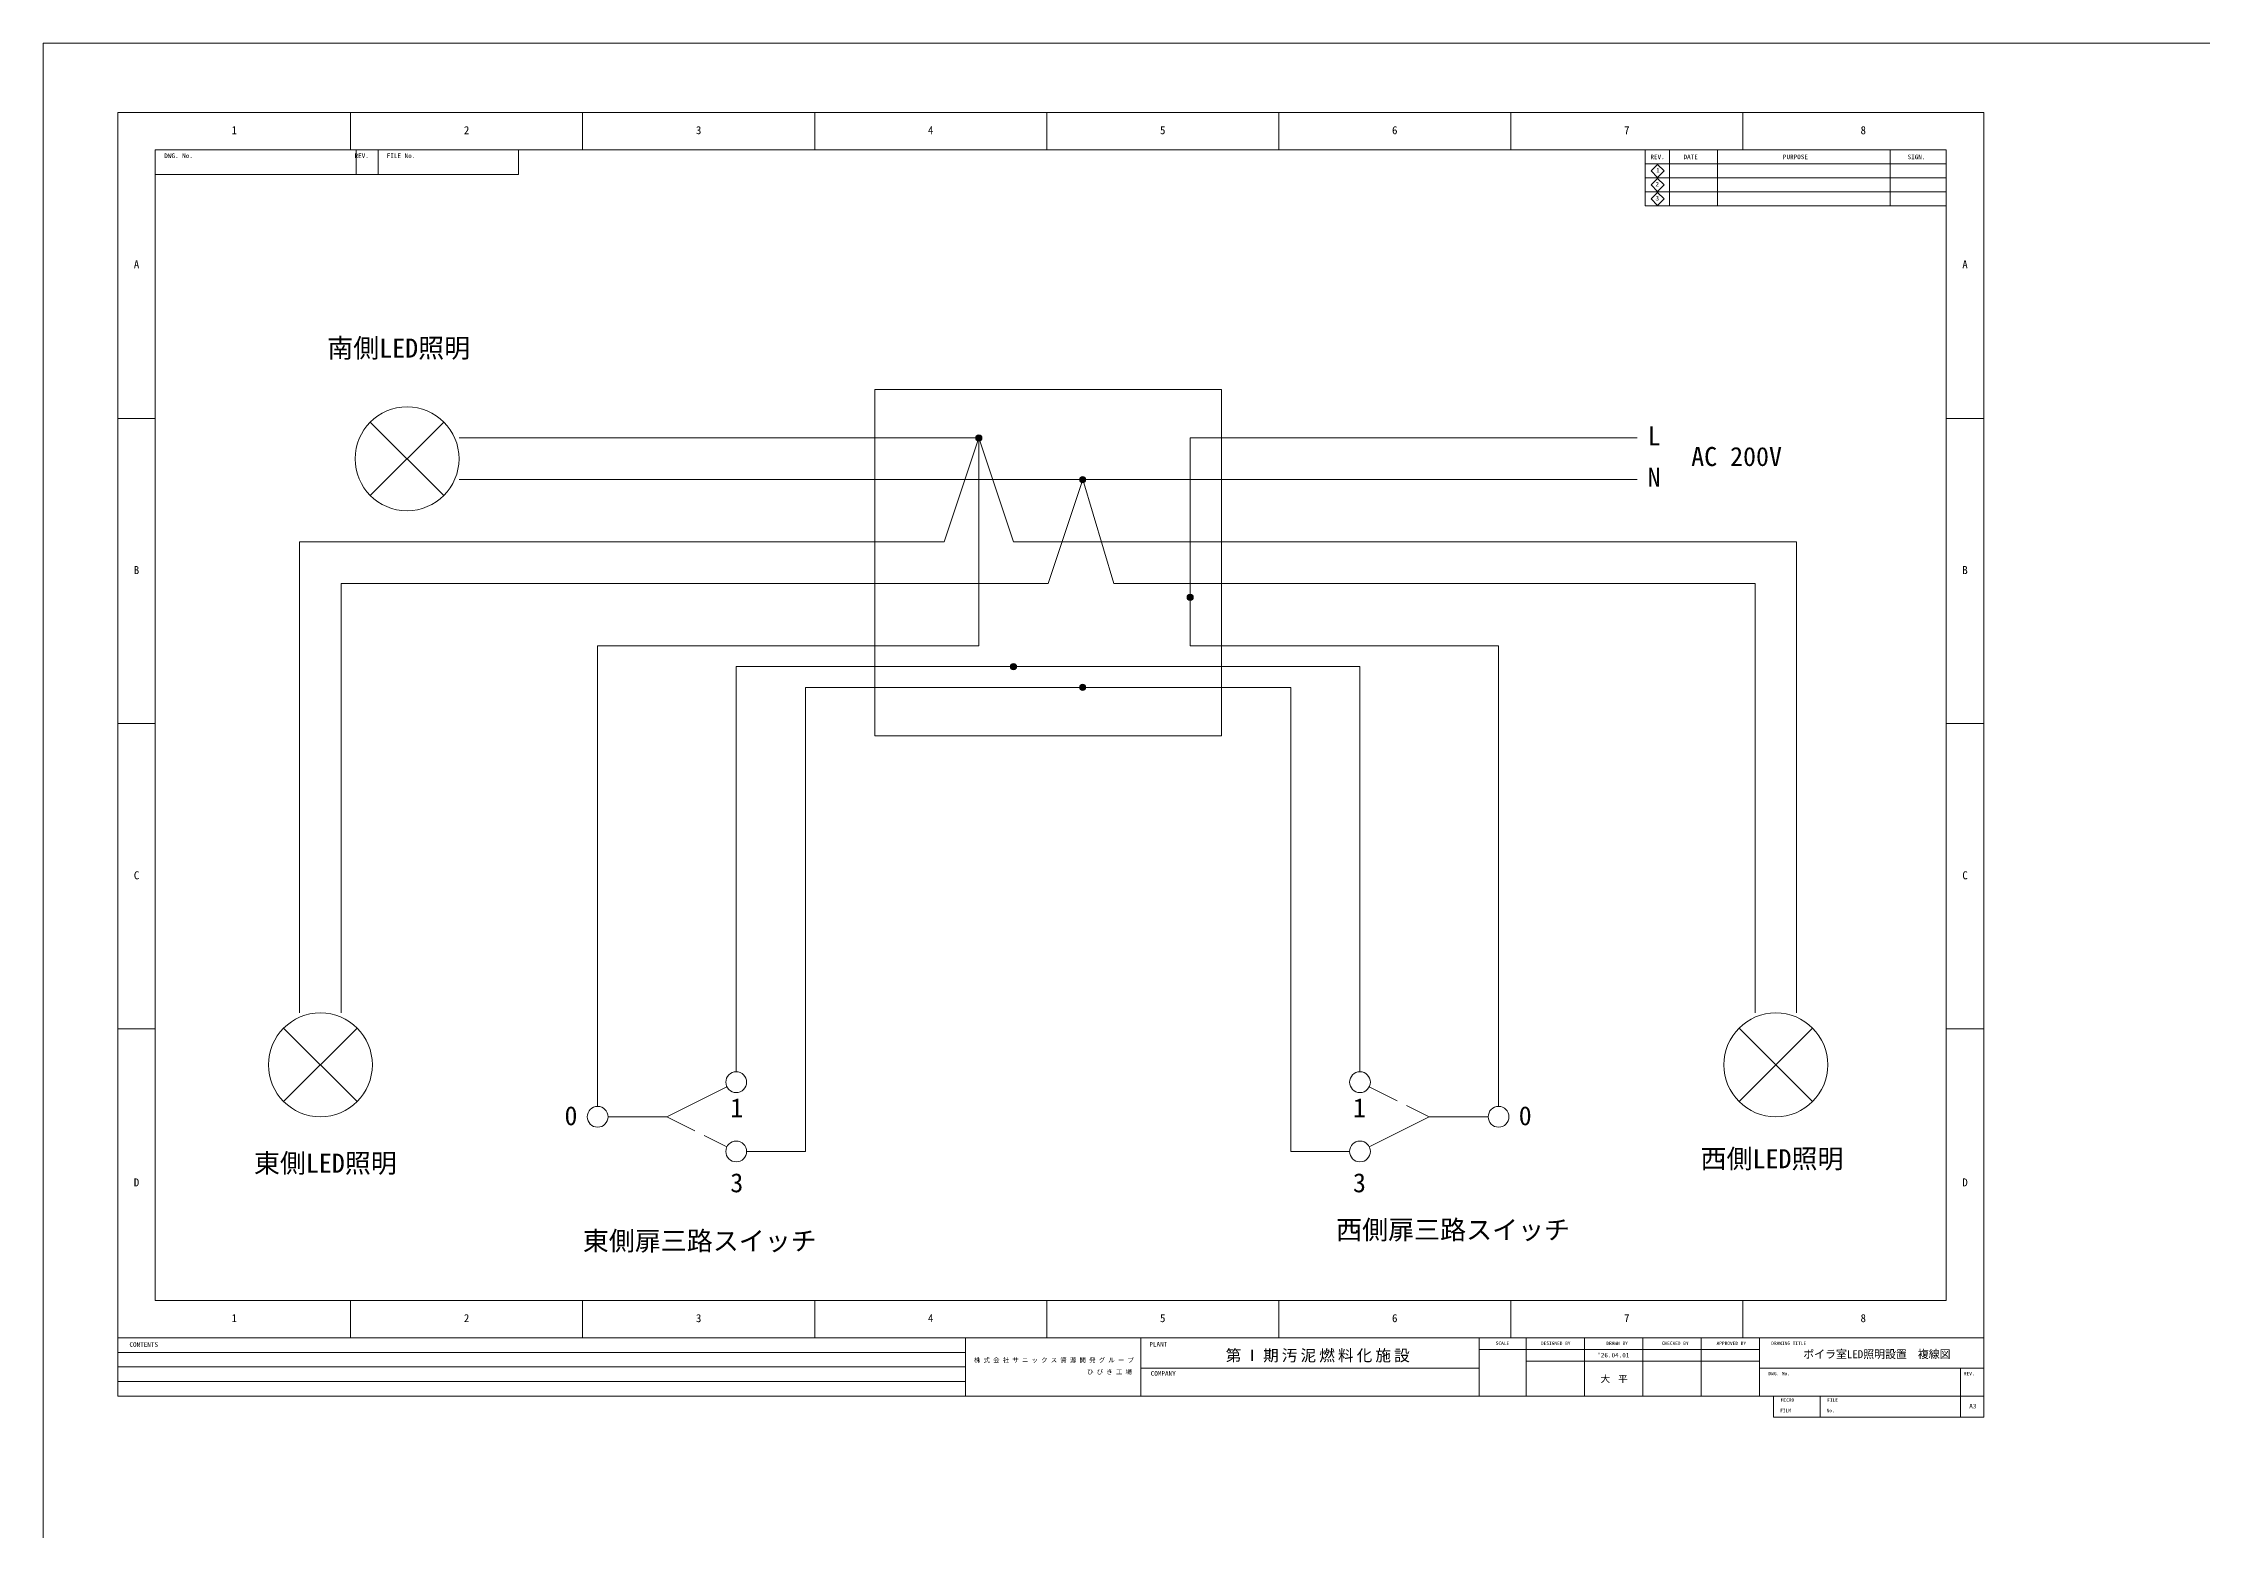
# Model space of a CAD drawing. Units: millimetres at full size, sheet at 1:10. Extents: x -2077 to 2078, y -1411 to 1452.
# Drawn here: x -2077 to 1, y 21 to 1452 of the extents above; entities that cross this region are included whole.
import ezdxf
from ezdxf.enums import TextEntityAlignment as Align

# ---------------------------------------------------------------- set-up
doc = ezdxf.new("R2010")
doc.units = ezdxf.units.MM
doc.header["$LTSCALE"] = 10
doc.header["$PDMODE"] = 32
doc.header["$PDSIZE"] = 5
doc.linetypes.add('DASHED2', pattern=[3, 2, -1])
doc.linetypes.add('DASHED3', pattern=[4, 3, -1])
for name, color, linetype, lineweight in [('3-0', 3, 'Continuous', 9), ('3-1', 3, 'Continuous', 9), ('3-2', 7, 'Continuous', 18), ('F-0', 7, 'Continuous', 18)]:
    doc.layers.add(name, color=color, linetype=linetype, lineweight=lineweight)
doc.layers.add('3-3', color=4, linetype='Continuous')
doc.styles.add('HG正楷書体-PRO', font='')
doc.styles.add('ＭＳ ゴシック', font='')
doc.styles.get('HG正楷書体-PRO').set_extended_font_data('HG正楷書体-PRO')
doc.styles.get('ＭＳ ゴシック').set_extended_font_data('MS Gothic')

msp = doc.modelspace()

# ---------------------------------------------------------------- hatches: boundary and pattern name
at = {"layer": '3-0'}
msp.add_hatch(color=1, dxfattribs=at).paths.add_polyline_path([(-1140.35, 852.44, 1), (-1146.35, 852.44, 1)])
at = {"layer": '3-1'}
for color, points in [(30, [(-1173.68, 1072.44, 1), (-1179.68, 1072.44, 1)]), (256, [(-1073.68, 1032.44, 1), (-1079.68, 1032.44, 1)]), (30, [(-970.35, 919.11, 1), (-976.35, 919.11, 1)]), (150, [(-1073.68, 832.44, 1), (-1079.68, 832.44, 1)])]:
    msp.add_hatch(color=color, dxfattribs=at).paths.add_polyline_path(points)

# ---------------------------------------------------------------- linework, layer by layer
at = {"layer": '3-0', "color": 30, "lineweight": 18}
msp.add_line((-973.35, 1072.44), (-973.35, 872.44), dxfattribs=at)
at = {"layer": '3-0'}
for p, q in [((-1276.68, 785.77), (-1276.68, 1052.44)), ((-1476.68, 419.11), (-1418.96, 447.97)), ((-801.07, 390.24), (-743.35, 419.11))]:
    msp.add_line(p, q, dxfattribs=at)
at = {"layer": '3-0', "color": 1, "lineweight": 18}
for p, q in [((-1410.02, 852.44), (-1410.02, 462.44)), ((-1410.02, 852.44), (-810.02, 852.44)), ((-810.02, 852.44), (-810.02, 462.44))]:
    msp.add_line(p, q, dxfattribs=at)
at = {"layer": '3-0', "linetype": 'DASHED3'}
for p, q in [((-801.07, 447.97), (-743.35, 419.11)), ((-1476.68, 419.11), (-1418.96, 390.24))]:
    msp.add_line(p, q, dxfattribs=at)
at = {"layer": '3-0'}
msp.add_lwpolyline([(-1276.68, 785.77), (-943.35, 785.77), (-943.35, 1119.11), (-1276.68, 1119.11), (-1276.68, 1052.44)], dxfattribs=at)
for centre in [(-1726.68, 1052.44), (-1810.02, 469.11), (-410.02, 469.11)]:
    msp.add_circle(centre, 50, dxfattribs=at)
at = {"layer": '3-0', "color": 1, "lineweight": 18}
msp.add_circle((-1143.35, 852.44), 3, dxfattribs=at)
at = {"layer": '3-1'}
for p, q in [((-1762.04, 1017.08), (-1691.33, 1087.79)), ((-1762.04, 1087.79), (-1691.33, 1017.08)), ((-543.35, 1032.44), (-1676.68, 1032.44)), ((-1790.02, 932.44), (-1790.02, 519.11)), ((-1790.02, 932.44), (-1110.02, 932.44)), ((-430.02, 932.44), (-1046.68, 932.44)), ((-430.02, 932.44), (-430.02, 519.11)), ((-1774.66, 433.75), (-1845.37, 504.46)), ((-1845.37, 433.75), (-1774.66, 504.46)), ((-374.66, 433.75), (-445.37, 504.46)), ((-445.37, 433.75), (-374.66, 504.46)), ((-1533.35, 419.11), (-1476.68, 419.11)), ((-743.35, 419.11), (-686.68, 419.11))]:
    msp.add_line(p, q, dxfattribs=at)
at = {"layer": '3-1', "color": 30, "lineweight": 18}
for p, q in [((-1676.68, 1072.44), (-1176.68, 1072.44)), ((-1210.02, 972.44), (-1176.68, 1072.44)), ((-1176.68, 1072.44), (-1143.35, 972.44)), ((-1176.68, 1072.44), (-1176.68, 872.44)), ((-543.35, 1072.44), (-973.35, 1072.44)), ((-1830.02, 972.44), (-1830.02, 519.11)), ((-1830.02, 972.44), (-1210.02, 972.44)), ((-390.02, 972.44), (-1143.35, 972.44)), ((-390.02, 972.44), (-390.02, 519.11)), ((-1543.35, 429.11), (-1543.35, 872.44)), ((-1176.68, 872.44), (-1543.35, 872.44)), ((-973.35, 872.44), (-676.68, 872.44)), ((-676.68, 429.11), (-676.68, 872.44))]:
    msp.add_line(p, q, dxfattribs=at)
at = {"layer": '3-1', "color": 150, "lineweight": 18}
for p, q in [((-1343.35, 832.44), (-1343.35, 385.77)), ((-1343.35, 832.44), (-876.68, 832.44)), ((-876.68, 832.44), (-876.68, 385.77)), ((-1400.02, 385.77), (-1343.35, 385.77)), ((-876.68, 385.77), (-820.02, 385.77))]:
    msp.add_line(p, q, dxfattribs=at)
at = {"layer": '3-1'}
msp.add_lwpolyline([(-1110.02, 932.44), (-1076.68, 1032.44), (-1046.68, 932.44)], dxfattribs=at)
at = {"layer": '3-1', "color": 30, "lineweight": 18}
for centre in [(-1176.68, 1072.44), (-973.35, 919.11), (-973.35, 919.11)]:
    msp.add_circle(centre, 3, dxfattribs=at)
at = {"layer": '3-1'}
for centre, radius in [((-1076.68, 1032.44), 3), ((-1410.02, 452.44), 10), ((-810.02, 452.44), 10), ((-1543.35, 419.11), 10), ((-676.68, 419.11), 10), ((-1410.02, 385.77), 10), ((-810.02, 385.77), 10)]:
    msp.add_circle(centre, radius, dxfattribs=at)
at = {"layer": '3-1', "color": 150, "lineweight": 18}
msp.add_circle((-1076.68, 832.44), 3, dxfattribs=at)
at = {"layer": '3-1', "color": 30}
for p in [(-1176.68, 1072.44), (-973.35, 919.11)]:
    msp.add_point(p, dxfattribs=at)
at = {"layer": '3-1'}
msp.add_point((-1076.68, 1032.44), dxfattribs=at)
at = {"layer": '3-1', "color": 1}
msp.add_point((-1143.35, 852.44), dxfattribs=at)
at = {"layer": '3-1', "color": 150}
msp.add_point((-1076.68, 832.44), dxfattribs=at)
at = {"layer": '3-2'}
for p, q in [((-210.02, 1385.77), (-2004.89, 1385.77)), ((-210.02, 150.25), (-210.02, 1385.77)), ((-1775.7, 1349.77), (-1775.7, 1326.19)), ((-1754.36, 1349.77), (-1754.36, 1326.19)), ((-1619.57, 1349.77), (-1619.57, 1326.19)), ((-1619.57, 1326.19), (-1968.89, 1326.19)), ((-2004.89, 206.41), (-210.02, 206.41)), ((-1189.45, 206.41), (-1189.45, 150.25)), ((-1020.97, 206.41), (-1020.97, 150.25)), ((-695.24, 206.41), (-695.24, 150.25)), ((-650.31, 206.41), (-650.31, 150.25)), ((-425.67, 206.41), (-425.67, 150.25))]:
    msp.add_line(p, q, dxfattribs=at)
at = {"layer": '3-2', "color": 3, "lineweight": 9}
for p, q in [((-1780.97, 1385.77), (-1780.97, 1349.77)), ((-1557.77, 1385.77), (-1557.77, 1349.77)), ((-1334.57, 1385.77), (-1334.57, 1349.77)), ((-1111.37, 1385.77), (-1111.37, 1349.77)), ((-888.17, 1385.77), (-888.17, 1349.77)), ((-664.97, 1385.77), (-664.97, 1349.77)), ((-441.77, 1385.77), (-441.77, 1349.77)), ((-1968.89, 1349.77), (-1968.89, 242.41)), ((-246.02, 1349.77), (-1968.89, 1349.77)), ((-1968.89, 1091.29), (-2004.89, 1091.29)), ((-210.02, 1091.29), (-246.02, 1091.29)), ((-1968.89, 797.53), (-2004.89, 797.53)), ((-210.02, 797.53), (-246.02, 797.53)), ((-1968.89, 503.77), (-2004.89, 503.77)), ((-210.02, 503.77), (-246.02, 503.77)), ((-1780.97, 242.41), (-1780.97, 206.41)), ((-1557.77, 242.41), (-1557.77, 206.41)), ((-1334.57, 242.41), (-1334.57, 206.41)), ((-1111.37, 242.41), (-1111.37, 206.41)), ((-888.17, 242.41), (-888.17, 206.41)), ((-664.97, 242.41), (-664.97, 206.41)), ((-441.77, 242.41), (-441.77, 206.41))]:
    msp.add_line(p, q, dxfattribs=at)
at = {"layer": '3-2', "color": 5}
for p, q in [((-535.8, 1295.86), (-535.8, 1349.77)), ((-246.02, 1336.29), (-535.8, 1336.29)), ((-523.72, 1335.78), (-530.07, 1329.43)), ((-517.36, 1329.43), (-523.72, 1335.78)), ((-512.21, 1295.86), (-512.21, 1349.77)), ((-466.16, 1295.86), (-466.16, 1349.77)), ((-299.93, 1295.86), (-299.93, 1349.77)), ((-246.02, 1322.82), (-535.8, 1322.82)), ((-246.02, 1309.34), (-535.8, 1309.34)), ((-530.07, 1329.43), (-523.72, 1323.07)), ((-523.72, 1322.3), (-530.07, 1315.95)), ((-530.07, 1315.95), (-523.72, 1309.59)), ((-523.72, 1308.82), (-530.07, 1302.47)), ((-523.72, 1323.07), (-517.36, 1329.43)), ((-517.36, 1315.95), (-523.72, 1322.3)), ((-523.72, 1309.59), (-517.36, 1315.95)), ((-517.36, 1302.47), (-523.72, 1308.82)), ((-246.02, 1295.86), (-535.8, 1295.86)), ((-530.07, 1302.47), (-523.72, 1296.12)), ((-523.72, 1296.12), (-517.36, 1302.47)), ((-2004.89, 192.37), (-1189.45, 192.37)), ((-695.24, 195.18), (-425.67, 195.18)), ((-594.15, 206.41), (-594.15, 150.25)), ((-537.99, 206.41), (-537.99, 150.25)), ((-481.83, 206.41), (-481.83, 150.25)), ((-2004.89, 178.33), (-1189.45, 178.33)), ((-1020.97, 177.21), (-695.24, 177.21)), ((-650.31, 183.95), (-425.67, 183.95)), ((-425.67, 177.21), (-210.02, 177.21)), ((-232.48, 150.25), (-232.48, 177.21)), ((-2004.89, 164.29), (-1189.45, 164.29)), ((-412.19, 130.03), (-412.19, 150.25)), ((-367.26, 130.03), (-367.26, 150.25)), ((-232.48, 130.03), (-232.48, 150.25)), ((-210.02, 130.03), (-210.02, 150.25)), ((-210.02, 130.03), (-412.19, 130.03))]:
    msp.add_line(p, q, dxfattribs=at)
at = {"layer": '3-2', "color": 134, "linetype": 'DASHED2', "lineweight": 9}
for p, q in [((-1189.45, 192.37), (-2004.89, 192.37)), ((-1189.45, 178.33), (-2004.89, 178.33)), ((-1189.45, 164.29), (-2004.89, 164.29))]:
    msp.add_line(p, q, dxfattribs=at)
at = {"layer": '3-2'}
msp.add_lwpolyline([(-2004.89, 1385.77), (-2004.89, 150.25), (-210.02, 150.25)], dxfattribs=at)
at = {"layer": '3-2', "color": 3, "lineweight": 9}
msp.add_lwpolyline([(-1968.89, 242.41), (-246.02, 242.41), (-246.02, 1349.77)], dxfattribs=at)
at = {"layer": 'F-0'}
msp.add_lwpolyline([(-2076.68, 1452.44), (-2076.68, -1407.56), (2078.12, -1407.56), (2078.12, 1452.44)], close=True, dxfattribs=at)

# ---------------------------------------------------------------- texts
at = {"layer": '3-1', "color": 4, "style": 'ＭＳ ゴシック'}
for s, p in [('L', (-533.35, 1059.94)), ('AC 200V', (-491.41, 1039.94)), ('N', (-533.35, 1019.94)), ('1', (-1415.74, 413.13)), ('1', (-816.79, 413.13)), ('0', (-1575.22, 405.48)), ('0', (-657.31, 405.48)), ('3', (-1415.74, 340.98)), ('3', (-816.79, 340.98))]:
    msp.add_text(s, height=18.33, dxfattribs=at).set_placement(p, align=Align.BOTTOM_LEFT)
at = {"layer": '3-2', "style": 'ＭＳ ゴシック'}
for s, height, p in [('1', 7.7, (-1895.55, 1362.52)), ('2', 7.7, (-1671.99, 1362.52)), ('3', 7.7, (-1448.79, 1362.52)), ('4', 7.7, (-1225.59, 1362.52)), ('5', 7.7, (-1002.39, 1362.52)), ('6', 7.7, (-779.19, 1362.52)), ('7', 7.7, (-555.99, 1362.52)), ('8', 7.7, (-328.52, 1362.52)), ('DWG. No.', 4.399, (-1960.21, 1340.59)), ('REV.', 4.399, (-1777.15, 1340.59)), ('FILE No.', 4.399, (-1746.19, 1340.59)), ('REV.', 4.399, (-530.66, 1339.47)), ('1', 4.4, (-525.1, 1326.71)), ('DATE', 4.399, (-498.78, 1339.47)), ('PURPOSE', 4.399, (-403.21, 1339.47)), ('SIGN.', 4.399, (-283.28, 1339.47)), ('2', 4.4, (-525.76, 1313.24)), ('3', 4.4, (-525.76, 1299.76)), ('A', 7.7, (-1989.51, 1233.28)), ('A', 7.7, (-230.64, 1233.28)), ('B', 7.7, (-1989.51, 939.16)), ('B', 7.7, (-230.64, 939.16)), ('C', 7.7, (-1989.51, 645.4)), ('C', 7.7, (-230.64, 645.4)), ('D', 7.7, (-1989.51, 349.84)), ('D', 7.7, (-230.64, 349.84)), ('1', 7.7, (-1895.55, 219.16)), ('2', 7.7, (-1671.99, 219.16)), ('3', 7.7, (-1448.79, 219.16)), ('4', 7.7, (-1225.59, 219.16)), ('5', 7.7, (-1002.39, 219.16)), ('6', 7.7, (-779.19, 219.16)), ('7', 7.7, (-555.99, 219.16)), ('8', 7.7, (-328.52, 219.16)), ('CONTENTS', 4.399, (-1993.73, 196.39)), ('PLANT', 4.399, (-1012.64, 196.67)), ('SCALE', 3.299, (-679.47, 198.55)), ('DESIGNED BY', 3.299, (-635.9, 198.55)), ('DRAWN BY', 3.299, (-573, 198.55)), ('CHECKED BY', 3.299, (-519.73, 198.55)), ('APPROVED BY', 3.299, (-466.99, 198.55)), ('DRAWING TITLE', 3.299, (-414.43, 198.55)), ('COMPANY', 4.399, (-1011.33, 168.59)), ('DWG. No.', 3.299, (-417.08, 169.34)), ('REV.', 3.299, (-229.12, 169.34)), ('MICRO', 3.299, (-405.17, 143.88)), ('FILE', 3.299, (-360.55, 143.88)), ('FILM', 3.299, (-405.83, 133.78)), ('No.', 3.299, (-361.13, 133.78)), ('A3', 4.399, (-223.97, 137.14))]:
    msp.add_text(s, height=height, dxfattribs=at).set_placement(p, align=Align.BOTTOM_LEFT)
at = {"layer": '3-2', "color": 3, "style": 'ＭＳ ゴシック'}
for s, height, p in [("'26.04.01", 4.399, (-581.84, 186.24)), ('ボイラ室LED照明設置\u3000複線図', 7.698, (-383.64, 184.5))]:
    msp.add_text(s, height=height, dxfattribs=at).set_placement(p, align=Align.BOTTOM_LEFT)
at = {"layer": '3-2', "color": 3, "attachment_point": 7}
for s, insert, char_height, style in [('\\T1.5;株式会社サニックス資源開発グループ', (-1181.39, 182.24), 4.399, 'ＭＳ ゴシック'), ('\\T1.2;第Ⅰ期汚泥燃料化施設', (-939.21, 182.67), 11, 'ＭＳ ゴシック'), ('\\T1.5;ひびき工場', (-1072.49, 170.87), 4.399, 'ＭＳ ゴシック'), ('\\T1.83;大平', (-578.64, 162.89), 6.598, 'HG正楷書体-PRO')]:
    msp.add_mtext(s, dxfattribs=dict(at, insert=insert, char_height=char_height, style=style))
at = {"layer": '3-3', "style": 'ＭＳ ゴシック'}
for s, p in [('南側LED照明', (-1803.42, 1144.35)), ('東側LED照明', (-1873.96, 359.85)), ('西側LED照明', (-482.37, 364.12)), ('西側扉三路スイッチ', (-832.94, 295.72)), ('東側扉三路スイッチ', (-1557.59, 285.03))]:
    msp.add_text(s, height=18.33, dxfattribs=at).set_placement(p, align=Align.BOTTOM_LEFT)

doc.saveas('drawing.dxf')
